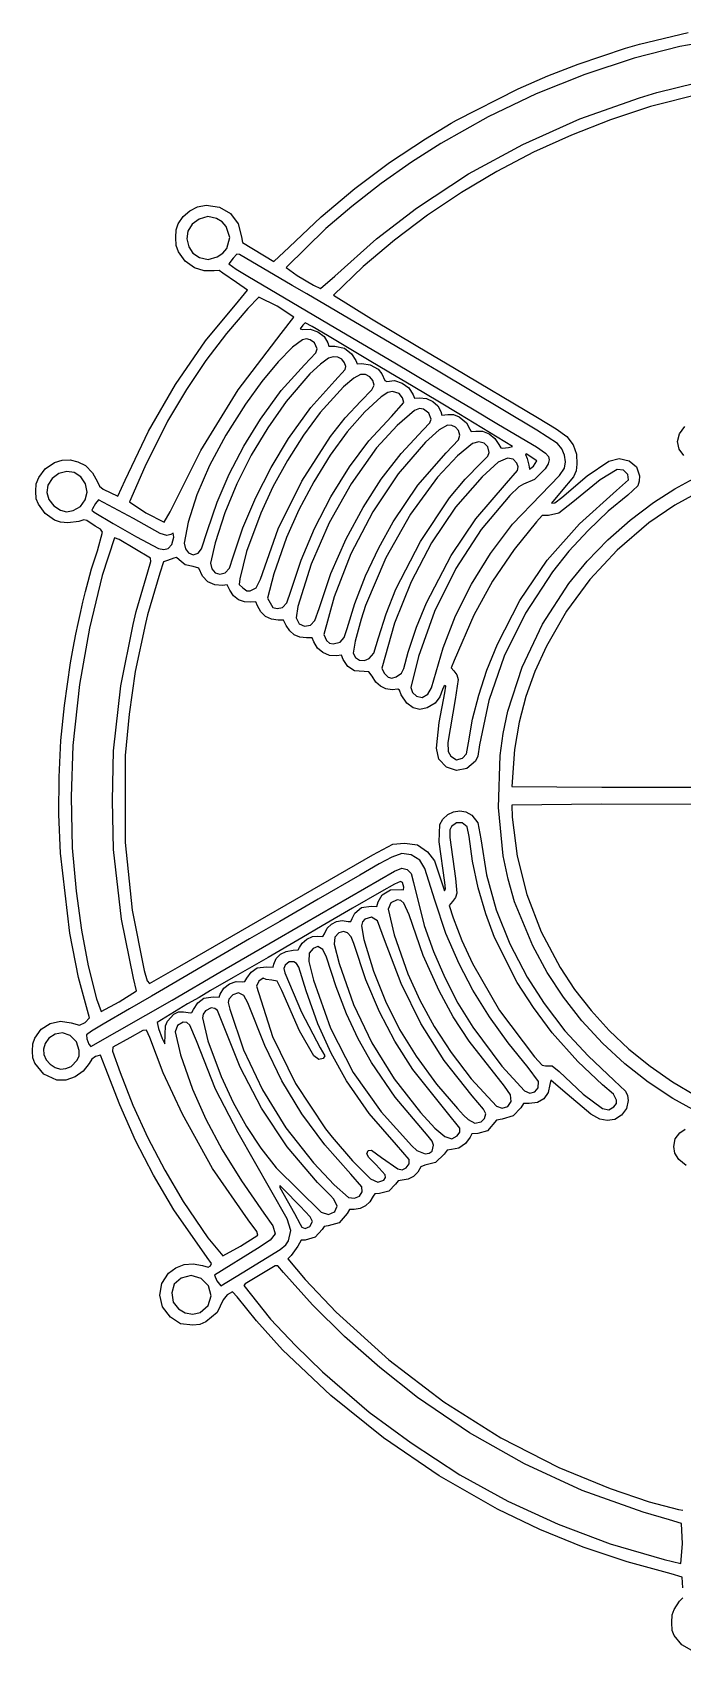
# Model space of a CAD drawing. Extents: x 27 to 178, y 70 to 220.
# Drawn here: x 27.2 to 84.3, y 70.6 to 212.9 of the extents above; entities that cross this region are included whole.
import ezdxf

# ---------------------------------------------------------------- set-up
doc = ezdxf.new("R2010")
doc.units = 0

msp = doc.modelspace()

# ---------------------------------------------------------------- linework, layer by layer
at = {"layer": 'Layer 1', "color": 7}
for points in [[(84.342194, 76.14783), (84.284194, 77.09805), (83.33813, 77.39637), (79.466594, 78.441305), (75.602087, 79.746554), (71.787612, 81.296128), (68.066173, 83.07404), (62.932371, 85.995548), (58.025429, 89.340853), (53.412453, 93.060156), (49.16055, 97.10366), (46.869291, 99.62682), (45.169375, 101.73964), (44.766206, 102.17601), (44.29053, 101.919016), (43.93366, 101.49907), (43.403646, 100.367606), (42.417221, 99.54743), (41.899654, 99.327956), (41.272588, 99.25642), (40.192548, 99.382223), (39.296126, 99.95417), (38.617558, 100.863373), (38.361565, 101.890346), (38.532902, 102.919624), (39.136321, 103.83574), (39.772499, 104.311529), (40.50852, 104.5855), (41.3076, 104.649554), (42.132955, 104.49559), (42.626056, 104.362588), (42.827728, 104.47299), (42.901708, 104.679945), (42.51891, 105.20928), (39.601486, 109.40897), (37.821056, 112.434392), (36.244164, 115.486214), (34.838709, 118.631131), (33.572593, 121.93584), (33.149283, 123.01146), (32.724277, 122.89547), (32.39475, 122.659429), (32.147549, 122.27917), (31.632723, 121.59663), (30.921852, 121.091881), (30.112979, 120.81533), (29.304152, 120.81738), (28.176398, 121.31584), (27.376968, 122.30036), (27.200324, 122.752899), (27.16197, 123.36638), (27.201396, 123.992626), (27.384502, 124.50785), (27.940404, 125.276764), (28.723403, 125.783661), (29.631548, 125.985798), (30.562886, 125.84043), (31.293243, 125.636705), (31.806466, 125.87353), (32.193202, 126.28894), (31.211272, 129.82311), (30.444476, 133.72014), (29.638674, 140.76535), (29.499364, 144.155015), (29.511501, 147.459614), (29.674696, 150.664648), (29.988557, 153.75562), (30.519295, 157.50595), (30.757231, 158.78183), (30.994724, 160.01905), (31.191563, 160.94697), (31.425226, 162.02954), (31.605202, 162.84387), (31.840963, 163.77179), (32.073298, 164.65864), (32.220262, 165.21925), (32.370674, 165.76054), (32.87933, 167.36506), (33.333445, 168.989403), (33.162127, 169.260941), (32.694581, 169.53139), (31.948057, 170.005), (31.696735, 170.065935), (31.248935, 169.9445), (30.277483, 169.81908), (29.634311, 169.861166), (29.100207, 170.05707), (28.27644, 170.631953), (27.688302, 171.44658), (27.510196, 171.933315), (27.471255, 172.58574), (27.510381, 173.253296), (27.721891, 173.79531), (28.278419, 174.569776), (29.122498, 175.12252), (29.786118, 175.329549), (30.474431, 175.351079), (31.161169, 175.18978), (31.820063, 174.84832), (32.446515, 174.219296), (32.893943, 173.41163), (33.076897, 173.038973), (33.385299, 172.78525), (34.671022, 172.14666), (35.322013, 173.55106), (37.376608, 177.884258), (39.744778, 181.991589), (42.390871, 185.816655), (45.279239, 189.30306), (46.066822, 190.28412), (45.123877, 190.95852), (43.896341, 191.77554), (43.588823, 191.989793), (43.157439, 191.97252), (42.263743, 191.975549), (41.411253, 192.24305), (40.595481, 192.816716), (40.007683, 193.65601), (39.803684, 194.195785), (39.765048, 194.89324), (39.802875, 195.58307), (39.992431, 196.09179), (40.425357, 196.744059), (40.999722, 197.250468), (41.682903, 197.589095), (42.442275, 197.738017), (43.605003, 197.575434), (44.577933, 197.001575), (45.260644, 196.105593), (45.55271, 194.97664), (45.62523, 194.45565), (48.393783, 192.80542), (49.740734, 194.04906), (52.55371, 196.718334), (55.507775, 199.212522), (58.576553, 201.510636), (61.733667, 203.591689), (63.981561, 204.945663), (64.460385, 205.209165), (69.883346, 207.980316), (72.473779, 209.119073), (75.141539, 210.151496), (79.317162, 211.547834), (80.554384, 211.892041), (84.824506, 212.943011)], [(86.12481, 212.054996), (84.097518, 211.70986), (80.090435, 210.6664), (75.740479, 209.247952), (71.459978, 207.530201), (67.241755, 205.509991), (63.078635, 203.184165), (60.504343, 201.537393), (57.832042, 199.642225), (55.256848, 197.643448), (52.973878, 195.68585), (49.487951, 192.26417), (50.443376, 191.56823), (51.89382, 190.70499), (52.485925, 190.41502), (53.76181, 191.50287), (53.761805, 191.50287)], [(53.761805, 191.50287), (57.428474, 194.786676), (60.952155, 197.497665), (65.513068, 200.48861), (70.291809, 203.096017), (75.301281, 205.326263), (80.554388, 207.185724), (82.062252, 207.655138), (85.541939, 208.508265)], [(85.946531, 207.54341), (81.52099, 206.415978), (77.993913, 205.247594), (74.564277, 203.906531), (71.235727, 202.39482), (68.011912, 200.714489), (64.896478, 198.867568), (61.893071, 196.856085), (59.005339, 194.682071), (56.236929, 192.347553), (53.644835, 189.827083), (56.969869, 187.740633), (61.068166, 185.324083), (64.27721, 183.424993), (71.584552, 179.061853), (73.208405, 178.083753), (74.150401, 177.394382), (74.699294, 176.670833), (74.999431, 175.840769), (75.04819, 174.963223), (74.965938, 174.379475), (74.751601, 173.864947), (73.647511, 172.565723), (72.793764, 171.538273), (73.108147, 171.563273), (73.711027, 172.041573), (75.955266, 173.937269), (77.845125, 175.221393), (78.760036, 175.478601), (79.626015, 175.277693), (80.282127, 174.730256), (80.538612, 173.949733), (80.527502, 173.468007), (80.384418, 173.074357), (79.521956, 172.249673), (77.793361, 170.827494), (76.023293, 169.140639), (74.343866, 167.323316), (72.887192, 165.509733), (70.524093, 161.877782), (68.650581, 158.083888), (67.295205, 154.195974), (66.486516, 150.281963), (66.324037, 149.306957), (66.11627, 148.853253), (65.36093, 148.213767), (64.44915, 148.036971), (63.568867, 148.312511), (62.908021, 149.030033), (62.69202, 150.000213), (62.923112, 152.247619), (63.43625, 154.867603), (63.50815, 155.435266), (63.453409, 155.514228), (63.34377, 155.423193), (63.233242, 155.152553), (62.981681, 154.516406), (62.564956, 153.940333), (61.863053, 153.534026), (61.234115, 153.399364), (60.652375, 153.536437), (60.092065, 153.945333), (59.59281, 154.684483), (59.432537, 155.104094), (59.283613, 155.183363), (58.79197, 155.137563), (58.253611, 155.209902), (57.77783, 155.436714), (57.372767, 155.812441), (57.04656, 156.331523), (56.737255, 156.707153), (55.491735, 156.793553), (54.906313, 157.193499), (54.499511, 157.785183), (54.329417, 158.180573), (53.908376, 158.127973), (53.283433, 158.160688), (52.70706, 158.395772), (52.230969, 158.801726), (51.90687, 159.347053), (51.76955, 159.706623), (51.257323, 159.702623), (50.669821, 159.763251), (50.185318, 159.960173), (49.788994, 160.302445), (49.466034, 160.799123), (49.239073, 161.248733), (48.780084, 161.246733), (48.18905, 161.33243), (47.672135, 161.584264), (47.253515, 161.98535), (46.957368, 162.518803), (46.820781, 162.876453), (46.378039, 162.830153), (45.79977, 162.851672), (45.289826, 163.039131), (44.859558, 163.38608), (44.520319, 163.886073), (44.285599, 164.351053), (43.881008, 164.303553), (43.195307, 164.346538), (42.598262, 164.630611), (42.118393, 165.134894), (41.78422, 165.838513), (41.310625, 165.973833), (40.611181, 166.116843), (40.065288, 166.548543), (39.840907, 166.769853), (39.610099, 166.707243), (39.036446, 166.494443), (38.694772, 166.395943), (38.356616, 165.392283), (37.293357, 161.720853), (37.096992, 160.947593), (36.207821, 156.733303), (35.663533, 152.984179), (35.318994, 149.348643), (35.31873, 141.693333), (35.943992, 135.746384), (36.984546, 130.442343), (37.264019, 129.531108), (37.47221, 129.302703), (40.134808, 130.816573), (57.085857, 140.606333), (58.84617, 141.546219), (59.869606, 141.654093), (61.017154, 141.509239), (61.901378, 140.893093), (62.508593, 140.102221), (62.929759, 138.845163), (63.38568, 137.440383), (63.49314, 137.619668), (63.42414, 138.173683), (62.921357, 141.750763), (62.998313, 143.279452), (63.254639, 143.76542), (63.683017, 144.150293), (64.203259, 144.410538), (64.734069, 144.492101), (65.268298, 144.395085), (65.7988, 144.119593), (66.334499, 143.441568), (66.598652, 142.037903), (67.106649, 138.858254), (67.9537, 135.775621), (69.142133, 132.783051), (70.674279, 129.873593), (72.168695, 127.530593), (73.967272, 125.150333), (76.021535, 122.945162), (78.331806, 120.782913), (79.326021, 119.823777), (79.503161, 119.446392), (79.547468, 119.020453), (79.399385, 118.307328), (78.967649, 117.731153), (78.380582, 117.357926), (77.708643, 117.247153), (77.050606, 117.375613), (76.254414, 117.810099), (73.813641, 119.891773), (72.750404, 120.815213), (72.665424, 120.409243), (72.526379, 119.709181), (72.145345, 119.170558), (71.566802, 118.833948), (70.835227, 118.739923), (70.343468, 118.765223), (70.115853, 118.366683), (69.432615, 117.652573), (68.46627, 117.378983), (67.968729, 117.275093), (67.166759, 116.353033), (66.323587, 116.111293), (65.801102, 116.081793), (65.664128, 115.778043), (65.240864, 115.222382), (64.657787, 114.814943), (64.011429, 114.706473), (63.640338, 114.653177), (63.359621, 114.292103), (62.621536, 113.568388), (61.674629, 113.314593), (61.323364, 113.179273), (61.061218, 112.713645), (60.66995, 112.339548), (60.196101, 112.090506), (59.686211, 112.000043), (59.327886, 111.952422), (59.096917, 111.646073), (58.508925, 111.045698), (57.698713, 110.840153), (57.273682, 110.807387), (57.123218, 110.605023), (56.839272, 110.111883), (56.456227, 109.744974), (55.99095, 109.516143), (55.460312, 109.437233), (55.033718, 109.437233), (54.846865, 109.068493), (54.146864, 108.268014), (53.184933, 107.979073), (52.830216, 107.937163), (52.644556, 107.679493), (52.015293, 106.999398), (51.138429, 106.741853), (50.79217, 106.741853), (50.505658, 106.196623), (49.921494, 105.396603), (49.623842, 105.085063), (51.146851, 103.270399), (53.87094, 100.413363), (58.49845, 96.221016), (63.354192, 92.510813), (68.360664, 89.336852), (73.440363, 86.753233), (77.963955, 84.901053), (81.405001, 83.736439), (83.97608, 83.039683), (84.34338, 82.985083)], [(43.421823, 193.19634), (43.906208, 193.526595), (44.248936, 193.942626), (44.511556, 194.914022), (44.213954, 195.87454), (43.856405, 196.276973), (43.360403, 196.58819), (42.604336, 196.743736), (41.816689, 196.51859), (41.20705, 196.06345), (40.83932, 195.466989), (40.734889, 194.787028), (40.915144, 194.08139), (41.283607, 193.534331), (41.866222, 193.14772), (42.621761, 192.965576), (43.421819, 193.19642), (43.421823, 193.19634)], [(61.923648, 154.75672), (62.26952, 155.31733), (63.286863, 158.82052), (64.362764, 161.620732), (65.761789, 164.413277), (67.4433, 167.125532), (69.366655, 169.68487), (71.856557, 172.2753), (73.517516, 173.968424), (73.940172, 174.62249), (74.03, 175.184562), (73.950996, 175.760891), (73.71533, 176.30804), (73.335168, 176.78257), (71.507203, 177.97488), (62.846651, 183.14112), (61.338786, 184.028), (59.212311, 185.28513), (51.286359, 189.94366), (50.010474, 190.69222), (45.370892, 193.39551), (45.153262, 193.427442), (44.813624, 193.09477), (44.446323, 192.601), (45.080918, 192.12826), (46.105493, 191.5093), (53.838129, 186.9314), (56.196583, 185.54158), (59.018995, 183.87465), (62.22804, 181.97788), (65.862379, 179.82911), (68.143507, 178.45971), (71.502226, 176.49586), (72.294821, 175.94095), (72.535124, 175.656345), (72.589773, 175.34933), (72.520017, 175.005235), (72.238723, 174.56871), (71.310843, 173.63093), (70.339646, 173.20621), (69.938393, 172.990119), (69.137854, 172.21599), (66.619478, 169.236008), (64.391575, 165.79075), (62.530995, 162.015927), (61.114585, 158.04725), (60.450043, 155.32682), (60.5969, 154.894739), (60.928165, 154.55619), (61.440515, 154.458395), (61.923648, 154.75672), (61.923648, 154.75672)], [(39.271025, 170.76744), (41.974603, 176.18029), (45.271463, 181.513058), (49.035502, 186.46469), (50.162521, 187.89523), (48.679178, 188.85213), (47.076688, 189.6573), (46.116331, 188.66174), (44.219819, 186.451161), (42.425216, 184.086978), (40.707895, 181.534713), (39.043228, 178.75989), (37.038251, 174.738178), (35.705096, 171.65011), (37.134671, 170.680984), (38.744733, 169.8614), (39.271025, 170.76744), (39.271025, 170.76744)], [(69.029291, 176.44223), (69.370287, 176.52863), (64.66382, 179.4067), (62.96264, 180.41248), (60.642849, 181.78839), (58.516374, 183.04736), (56.776531, 184.08429), (53.103529, 186.29751), (51.764473, 187.08611), (51.160018, 187.41162), (50.933215, 187.19432), (50.705758, 186.866531), (50.957725, 186.82153), (51.598019, 186.84521), (52.270755, 186.6036), (52.829867, 186.189378), (53.146171, 185.62745), (53.240731, 185.35239), (53.771411, 185.34439), (54.611396, 185.17248), (55.224771, 184.687069), (55.61563, 184.09737), (55.719539, 183.79699), (56.14385, 183.82329), (56.856393, 183.717766), (57.569506, 183.32326), (57.903706, 182.924513), (58.163819, 182.33912), (58.343045, 182.24902), (58.992427, 182.319768), (59.675295, 182.10667), (60.26688, 181.673043), (60.642411, 181.0822), (60.747271, 180.78126), (61.212823, 180.80606), (61.819285, 180.73312), (62.377398, 180.479204), (62.818101, 180.088868), (63.072329, 179.60667), (63.159419, 179.28268), (63.681812, 179.32648), (64.196189, 179.325623), (64.675987, 179.13212), (65.34472, 178.617), (65.630403, 178.05718), (65.744846, 177.842956), (66.161229, 177.87057), (66.737339, 177.867386), (67.31882, 177.642596), (67.826015, 177.241964), (68.179265, 176.71125), (68.344793, 176.404045), (68.511205, 176.37992), (69.029294, 176.44232), (69.029291, 176.44223)], [(41.737946, 167.15243), (42.042501, 167.527104), (42.550662, 169.14359), (43.404763, 171.628318), (44.477714, 174.105556), (45.757077, 176.549286), (47.230414, 178.93349), (49.049863, 181.463208), (51.079879, 183.69771), (52.078428, 184.758246), (52.217928, 185.12825), (51.983082, 185.637072), (51.581544, 185.91797), (51.258339, 185.988045), (50.905883, 185.89117), (50.020916, 185.254222), (48.773119, 183.967786), (47.337635, 182.229305), (45.889606, 180.23622), (44.179254, 177.526619), (42.747989, 174.85537), (41.626877, 172.286256), (40.846984, 169.88306), (40.520522, 168.036551), (40.62006, 167.528552), (40.897054, 167.17426), (41.300624, 166.988133), (41.737943, 167.15236), (41.737946, 167.15243)], [(44.110137, 165.42852), (44.493334, 165.825801), (44.82811, 166.81757), (45.676793, 169.378462), (46.79916, 172.032197), (48.148624, 174.678879), (49.678599, 177.21861), (51.648146, 179.952981), (53.755074, 182.28791), (54.656226, 183.289995), (54.713786, 183.573611), (54.600966, 183.88531), (54.360335, 184.190866), (54.016097, 184.36738), (53.614035, 184.401904), (53.199934, 184.28149), (52.482491, 183.776826), (51.558887, 182.910276), (49.482389, 180.48859), (47.863456, 178.180941), (46.413776, 175.755576), (45.152361, 173.247099), (44.098226, 170.69011), (43.249244, 168.066052), (42.819122, 166.27682), (42.933324, 165.758298), (43.231246, 165.414711), (43.645859, 165.290104), (44.110137, 165.42852), (44.110137, 165.42852)], [(46.85178, 164.08991), (47.233602, 164.85004), (48.773182, 169.293563), (50.841718, 173.47331), (53.36615, 177.405353), (54.676049, 179.048335), (56.053905, 180.52489), (57.015419, 181.518951), (57.201826, 181.92466), (57.096091, 182.327304), (56.821909, 182.652776), (56.443812, 182.849423), (56.026333, 182.86559), (55.418861, 182.520683), (54.528673, 181.757968), (52.45881, 179.50532), (51.011279, 177.534441), (49.600073, 175.304996), (48.314079, 172.967494), (47.242186, 170.67244), (45.989818, 167.290106), (45.393158, 164.88857), (45.352588, 164.38389), (45.681055, 164.08714), (46.006147, 163.845925), (46.317448, 163.83169), (46.851785, 164.08991), (46.85178, 164.08991)], [(49.15243, 162.35934), (49.535389, 162.768608), (49.8893, 163.80807), (50.783246, 166.526719), (51.971538, 169.316916), (53.411383, 172.088111), (55.059988, 174.74975), (56.759663, 177.03517), (58.729022, 179.16579), (59.830922, 180.387), (59.698331, 180.815921), (59.40457, 181.19352), (58.820011, 181.36115), (58.410294, 181.286564), (57.843015, 180.90486), (56.393343, 179.57079), (54.839202, 177.82554), (53.354385, 175.775102), (51.902204, 173.422235), (50.585267, 170.945881), (49.506177, 168.52498), (48.39315, 165.336389), (47.845625, 163.17802), (48.29975, 162.36202), (48.697743, 162.268536), (49.15243, 162.35902), (49.15243, 162.35934)], [(51.626685, 160.82723), (52.003456, 161.217124), (52.370883, 162.27394), (53.409945, 165.357819), (54.765816, 168.40917), (56.237038, 171.150101), (57.841476, 173.644026), (59.597664, 175.917236), (61.524137, 177.99602), (62.096777, 178.605905), (62.22804, 178.93184), (62.031706, 179.460316), (61.546955, 179.80349), (61.201939, 179.861492), (60.77626, 179.69181), (59.236968, 178.383752), (57.417791, 176.41244), (55.190618, 173.253757), (53.264994, 169.809497), (51.689261, 166.177359), (50.511758, 162.45504), (50.347202, 161.466672), (50.627097, 160.93726), (51.087021, 160.71723), (51.626685, 160.82723), (51.626685, 160.82723)], [(54.222627, 159.322), (54.567011, 159.720922), (54.838718, 160.52417), (55.508372, 162.707817), (56.466388, 165.140005), (57.621137, 167.608208), (58.88099, 169.8999), (61.049056, 173.132032), (63.533351, 175.96704), (64.623536, 177.125304), (64.755984, 177.53455), (64.619122, 177.923992), (64.37042, 178.21424), (64.043249, 178.37893), (63.670981, 178.3917), (62.927489, 178.003972), (61.731871, 176.91393), (59.325861, 174.119074), (57.095002, 170.766577), (55.174599, 167.085682), (53.699955, 163.30563), (52.794223, 159.99467), (53.031832, 159.45693), (53.288646, 159.216829), (53.621984, 159.16866), (54.222627, 159.322), (54.222627, 159.322)], [(84.455851, 175.73031), (84.023587, 176.304041), (83.89197, 176.962003), (84.059426, 177.645265), (84.524381, 178.2949)], [(56.785434, 157.87076), (57.172328, 158.348284), (57.59178, 159.70993), (58.264581, 161.820791), (59.120234, 163.966601), (61.275489, 168.18512), (63.848331, 172.009589), (65.225967, 173.662836), (66.629544, 175.08411), (67.215522, 175.66569), (67.33158, 175.99653), (67.206316, 176.503834), (66.875673, 176.832151), (66.407379, 176.944155), (65.86916, 176.80252), (64.541939, 175.709721), (62.778754, 173.82199), (60.398954, 170.578897), (58.238654, 166.72091), (56.461578, 162.53234), (56.082967, 161.33378), (55.538173, 159.399067), (55.380956, 158.34925), (55.577318, 157.975289), (55.939577, 157.749517), (56.373645, 157.703989), (56.785434, 157.87076), (56.785434, 157.87076)], [(59.160411, 156.25821), (59.605274, 156.598821), (59.830922, 156.99815), (60.214524, 158.44209), (60.937311, 160.631741), (61.808916, 162.789087), (63.975559, 166.95475), (66.146639, 170.156826), (68.852721, 173.29114), (69.813451, 174.424249), (69.878373, 174.73178), (69.763861, 175.05548), (69.445939, 175.405007), (68.942167, 175.51191), (68.116837, 175.140454), (66.711152, 173.86248), (64.373662, 171.177937), (62.2663, 168.060899), (60.457245, 164.625438), (59.01468, 160.98563), (57.898292, 157.03409), (58.081244, 156.605394), (58.441369, 156.25166), (58.776817, 156.159509), (59.160411, 156.25866), (59.160411, 156.25821)], [(71.506994, 175.25363), (70.586535, 175.87098), (70.511497, 175.808851), (70.656615, 175.48435), (70.811268, 174.88171), (70.869258, 174.52378), (71.21548, 174.801817), (71.506991, 175.25363), (71.506994, 175.25363)], [(30.742769, 170.8866), (31.388727, 171.247469), (31.815752, 171.82532), (31.978725, 172.522631), (31.832522, 173.24188), (31.411876, 173.857136), (30.846187, 174.224495), (30.184462, 174.325266), (29.475707, 174.14076), (28.901994, 173.712433), (28.516063, 173.13199), (28.432063, 172.490667), (28.61986, 171.853275), (29.037057, 171.303041), (29.641257, 170.92319), (30.177613, 170.77988), (30.742769, 170.88659), (30.742769, 170.8866)], [(64.987522, 149.11221), (65.340813, 149.504241), (65.523138, 150.47483), (65.868855, 152.53792), (66.405455, 154.671454), (67.131479, 156.870423), (68.04547, 159.12982), (70.024936, 162.987099), (72.425826, 166.519241), (75.257648, 169.738515), (78.529913, 172.65719), (79.567833, 173.59999), (79.524574, 174.063599), (79.139897, 174.44836), (78.57803, 174.48826), (77.081984, 173.589412), (74.681498, 171.62036), (73.451977, 170.653719), (72.539737, 170.4581), (71.997244, 170.4581), (71.499842, 169.89749), (69.521669, 167.48104), (67.60959, 164.696789), (65.976366, 161.68156), (64.244637, 157.7163), (63.994543, 157.07607), (64.229036, 156.80899), (64.490336, 156.448912), (64.589636, 156.029674), (64.332692, 154.26674), (63.690434, 150.499819), (63.717341, 149.717722), (63.946705, 149.2885), (64.446911, 148.98146), (64.987522, 149.11218), (64.987522, 149.11221)], [(85.821941, 117.91197), (83.465596, 119.204912), (81.30134, 120.630375), (79.267076, 122.233146), (77.300708, 124.05801), (75.467535, 126.034144), (73.852389, 128.090483), (72.425535, 130.268415), (71.157239, 132.60933), (69.568119, 136.496811), (68.996834, 138.490301), (68.572169, 140.53005), (68.15601, 144.787607), (68.306262, 149.34804), (68.559423, 151.289922), (68.9656, 153.242336), (70.216711, 157.127854), (72.019017, 160.90279), (74.331938, 164.46534), (75.938361, 166.429256), (77.752867, 168.310216), (79.718128, 170.053253), (81.776815, 171.6034), (83.648822, 172.797177), (85.600594, 173.857474)], [(86.392599, 172.87594), (83.658969, 171.357613), (81.368611, 169.80936), (78.589031, 167.417474), (76.18538, 164.839406), (74.122273, 162.032501), (72.364324, 158.9541), (71.350512, 156.729836), (70.557629, 154.5271), (69.962524, 152.271527), (69.542045, 149.88875), (69.317093, 146.62225), (77.227833, 146.56425), (85.104404, 146.56425)], [(39.100869, 167.55499), (39.422032, 167.907457), (39.605927, 168.54431), (39.546957, 168.91161), (39.339435, 168.79562), (38.980313, 168.688815), (38.389616, 168.88282), (36.053064, 170.18542), (32.985617, 171.85004), (32.700161, 171.5214), (32.435144, 171.0542), (32.40072, 170.925194), (32.588311, 170.73979), (34.254099, 169.75302), (36.310809, 168.57333), (38.243589, 167.559744), (38.735571, 167.457222), (39.100868, 167.55502), (39.100869, 167.55499)], [(34.793228, 127.68764), (36.309047, 128.64903), (36.060083, 129.75995), (34.987043, 134.950422), (34.300769, 141.07412), (34.207479, 145.406779), (34.300328, 149.77333), (34.951653, 155.474765), (36.018127, 160.87638), (36.300666, 162.02956), (37.30913, 165.48934), (37.591323, 166.422361), (37.558743, 166.70316), (34.798251, 168.34729), (34.39541, 168.48932), (33.309118, 165.17489), (32.176067, 160.56036), (31.294546, 155.59465), (30.710871, 150.23729), (30.576343, 145.715244), (30.665761, 141.22877), (31.013649, 137.425955), (31.480894, 133.988304), (32.077256, 130.855518), (32.812498, 127.9673), (33.224941, 126.84606), (34.793227, 127.68764), (34.793228, 127.68764)], [(85.077791, 145.05643), (77.218342, 145.07613), (69.32566, 144.99883), (69.3527, 143.93523), (69.782955, 140.510034), (70.636096, 137.135476), (71.898448, 133.854573), (73.556341, 130.71034), (74.837422, 128.774995), (76.283119, 126.927405), (77.880131, 125.179228), (79.615158, 123.542125), (81.4749, 122.027756), (83.446058, 120.64778), (85.515331, 119.413858)], [(78.290885, 118.45831), (78.513465, 118.739561), (78.519955, 119.05715), (78.253399, 119.575794), (77.300456, 120.38768), (75.129084, 122.449365), (72.867178, 124.95157), (71.219036, 127.184173), (69.786382, 129.39783), (67.805306, 133.35196), (67.034888, 135.433483), (66.374225, 137.725339), (65.867858, 140.05128), (65.560331, 142.23506), (65.393636, 143.091723), (64.953794, 143.44428), (64.444824, 143.44328), (64.010456, 143.1136), (63.867105, 142.812635), (63.881887, 142.13742), (64.365228, 138.52987), (64.496073, 137.233415), (64.371027, 136.866186), (64.094805, 136.50513), (63.796808, 136.16933), (64.161733, 135.08419), (64.919893, 133.079778), (65.854482, 131.049175), (68.24278, 126.92971), (71.306993, 122.84935), (71.985088, 122.107396), (72.284128, 122.06499), (72.859943, 122.067999), (73.475693, 121.57837), (75.594258, 119.584103), (77.279663, 118.30586), (77.857921, 118.200375), (78.290885, 118.45861), (78.290885, 118.45831)], [(71.35279, 119.77081), (71.64757, 120.142553), (71.652461, 120.69689), (70.750097, 121.91478), (68.985615, 124.080212), (67.349956, 126.37251), (65.895816, 128.712666), (64.675895, 131.02167), (63.505169, 133.701956), (62.53741, 136.64289), (61.681001, 139.416129), (61.224838, 140.14921), (60.46997, 140.630218), (59.642089, 140.73084), (58.760948, 140.412263), (57.665784, 139.82238), (55.964604, 138.82966), (52.291602, 136.71625), (48.927905, 134.77003), (46.260145, 133.2239), (42.935112, 131.29087), (40.383342, 129.80824), (38.682162, 128.81888), (37.638256, 128.20074), (35.705096, 127.07885), (33.385306, 125.72583), (32.373898, 125.12372), (31.907071, 124.779619), (31.940723, 124.42894), (32.141175, 123.96448), (32.298352, 123.75299), (39.455425, 127.85134), (43.631049, 130.28545), (47.961325, 132.79824), (51.093043, 134.61683), (59.011317, 139.16825), (59.646352, 139.43236), (60.116257, 139.3221), (60.469597, 138.975034), (60.682011, 138.17436), (61.616521, 134.41033), (62.420793, 132.115374), (63.417975, 129.820628), (64.581566, 127.581693), (65.885068, 125.45417), (68.427168, 122.037081), (70.44661, 119.86734), (70.909316, 119.66582), (71.35279, 119.77084), (71.35279, 119.77081)], [(38.844237, 124.81625), (38.869284, 125.569735), (39.031143, 125.99547), (39.611091, 126.60224), (40.008888, 126.815399), (40.460668, 126.82623), (41.059262, 126.73343), (41.195887, 126.754756), (41.33845, 127.01264), (41.714335, 127.615552), (42.226473, 128.01922), (43.062946, 128.13669), (43.583605, 128.09299), (43.673505, 128.3654), (43.988721, 128.899517), (44.485468, 129.28816), (45.075587, 129.483926), (45.670923, 129.43941), (45.834837, 129.471162), (46.020966, 129.77023), (46.402006, 130.296076), (46.93785, 130.68426), (47.756119, 130.77816), (48.340516, 130.75106), (48.392776, 131.0039), (48.599741, 131.498402), (48.973645, 131.882699), (49.479607, 132.131686), (50.082751, 132.22026), (50.524154, 132.251516), (50.642919, 132.46131), (50.876564, 132.856653), (51.296871, 133.203619), (51.791355, 133.43152), (52.247534, 133.46967), (52.68734, 133.421979), (52.842795, 133.68244), (53.093513, 134.168809), (53.449395, 134.532661), (53.889391, 134.758403), (54.392453, 134.83044), (54.941223, 134.74304), (55.173173, 134.747227), (55.268663, 135.00784), (55.505991, 135.50171), (56.100685, 135.988886), (56.941556, 136.11226), (57.44206, 136.08656), (57.5816, 136.49519), (57.906108, 137.10199), (58.663487, 137.549897), (59.579608, 137.56027), (59.79784, 137.540949), (59.830918, 137.7633), (59.72083, 138.17893), (59.543951, 138.268771), (59.005561, 138.03243), (57.859096, 137.40151), (55.307326, 135.91361), (52.639566, 134.37347), (50.86106, 133.32781), (47.883995, 131.59873), (44.829604, 129.83605), (42.819118, 128.67999), (41.813875, 128.08206), (40.808633, 127.50296), (38.124456, 125.86459), (38.243126, 125.35664), (38.57141, 124.46828), (38.7966, 123.98499), (38.84423, 124.81625), (38.844237, 124.81625)], [(68.978071, 118.49601), (69.264122, 118.91822), (69.20704, 119.507695), (68.667781, 120.2733), (65.560672, 124.23478), (64.173881, 126.367883), (62.926553, 128.66321), (61.520935, 131.770654), (60.294774, 135.34804), (59.838272, 136.371244), (59.571175, 136.596974), (59.250975, 136.66649), (58.688168, 136.409484), (58.439048, 135.82886), (58.967259, 133.590128), (60.183671, 130.16329), (61.236809, 127.823677), (62.501312, 125.529655), (63.999471, 123.244273), (65.753577, 120.93058), (67.958325, 118.52746), (68.484285, 118.342983), (68.978071, 118.49596), (68.978071, 118.49601)], [(64.5169, 115.89665), (64.76236, 116.220286), (64.742612, 116.571019), (63.666939, 117.92896), (60.621114, 121.75322), (59.025696, 124.244502), (57.671501, 126.826135), (56.492252, 129.639248), (55.421673, 132.82497), (55.18133, 133.399613), (54.879863, 133.751325), (54.522723, 133.876162), (54.115358, 133.77018), (53.766312, 133.38083), (53.710075, 132.753589), (54.150502, 131.0563), (55.391306, 127.465545), (56.996693, 124.082239), (58.964475, 120.910393), (61.292466, 117.95402), (62.558827, 116.583193), (63.429792, 115.83986), (64.038203, 115.639265), (64.5169, 115.89665), (64.5169, 115.89665)], [(66.624428, 117.13581), (66.909931, 117.421286), (67.022274, 117.82968), (66.81527, 118.265724), (65.838986, 119.43133), (63.383097, 122.541767), (61.317878, 125.79479), (59.58433, 129.295291), (58.123453, 133.14816), (57.519848, 134.8019), (56.995563, 135.13482), (56.398558, 134.97376), (56.183802, 134.715737), (56.098286, 134.375904), (56.300488, 133.18683), (57.163623, 130.379727), (58.208829, 127.751203), (59.450368, 125.269389), (60.902498, 122.90242), (62.703704, 120.450573), (64.545667, 118.31614), (65.075567, 117.71883), (65.491631, 117.33689), (66.075614, 117.034161), (66.624424, 117.13581), (66.624428, 117.13581)], [(62.327469, 114.57057), (62.433833, 115.07379), (62.323388, 115.432655), (61.9639, 115.88572), (59.070403, 119.293186), (56.977394, 122.35254), (55.821311, 124.425242), (54.791009, 126.629859), (53.867247, 129.011549), (53.030784, 131.61547), (52.694701, 132.305353), (52.266337, 132.56793), (51.838379, 132.375724), (51.503918, 131.96724), (51.463743, 131.252536), (51.878453, 129.59644), (53.390234, 125.371898), (55.368529, 121.47188), (57.822347, 118.023214), (60.518391, 115.02769), (60.964155, 114.61514), (61.693466, 114.312006), (62.050943, 114.370133), (62.327469, 114.57054), (62.327469, 114.57057)], [(58.052416, 111.9994), (58.209575, 112.23188), (58.174267, 112.489193), (57.395142, 113.34716), (56.742544, 113.994727), (56.583215, 114.31615), (56.702376, 114.63052), (56.991468, 114.64927), (57.8591, 114.00177), (59.28358, 112.997237), (59.685406, 112.929248), (60.019585, 113.09213), (60.294705, 113.442304), (60.292192, 113.82364), (59.178984, 115.11886), (56.772395, 117.88446), (54.779137, 120.73718), (53.448075, 123.181779), (52.248772, 125.7635), (51.225095, 128.66323), (50.584822, 130.743306), (50.384603, 131.0747), (50.148755, 131.20678), (49.727627, 131.207911), (49.392003, 130.90593), (49.264458, 130.617274), (49.356743, 130.22919), (50.82532, 126.781679), (52.461619, 123.65336), (52.871551, 122.95008), (52.720015, 122.71192), (52.351191, 122.631898), (51.909119, 122.93433), (50.655162, 125.142519), (49.082438, 128.7019), (48.694731, 129.498464), (48.223036, 129.58267), (47.727744, 129.65907), (47.461193, 129.78451), (47.066912, 129.49642), (46.862032, 129.0586), (48.281802, 124.65195), (50.285407, 120.50534), (52.944028, 116.51334), (53.52618, 115.77874), (55.315377, 113.712834), (56.892522, 112.12587), (57.534037, 111.842826), (58.052418, 111.99944), (58.052416, 111.9994)], [(55.933018, 110.61418), (56.150784, 110.989484), (56.117587, 111.42535), (55.163876, 112.54069), (52.866407, 115.111559), (50.85403, 117.832888), (49.106552, 120.734872), (47.603783, 123.84771), (46.111186, 127.59763), (45.756293, 128.23733), (45.281873, 128.46963), (44.780527, 128.314411), (44.445109, 127.93378), (44.390712, 127.621664), (44.515579, 127.05472), (45.733069, 123.45809), (47.395233, 119.946401), (49.455353, 116.605662), (51.86671, 113.52188), (53.698495, 111.603263), (54.972388, 110.4898), (55.487537, 110.415816), (55.933018, 110.61418), (55.933018, 110.61418)], [(53.728088, 109.20971), (53.956642, 109.713988), (53.679938, 110.32577), (53.340485, 110.68485), (52.229802, 111.80213), (49.579216, 114.95241), (47.311898, 118.328435), (45.426989, 121.93165), (43.923628, 125.7635), (43.4438, 126.929906), (43.211562, 127.114317), (42.893803, 127.15537), (42.386098, 126.89246), (42.171794, 126.613961), (42.123189, 126.28231), (42.594356, 124.251739), (43.766991, 121.12391), (44.823546, 118.851421), (45.989134, 116.740401), (47.251855, 114.81065), (48.599812, 113.08197), (52.558055, 109.2022), (53.205466, 108.979933), (53.728092, 109.2102), (53.728088, 109.20971)], [(45.620408, 103.85187), (48.949004, 105.907689), (49.448156, 106.323927), (49.672104, 106.68283), (49.888559, 107.573358), (49.577124, 108.59704), (45.262736, 116.17503), (43.259935, 120.002472), (41.606616, 124.25563), (41.017455, 125.642882), (40.751512, 125.870621), (40.430722, 125.89057), (39.926208, 125.602466), (39.726561, 125.04701), (40.177963, 123.03849), (41.249557, 120.00268), (42.426281, 117.367837), (43.856799, 114.687512), (45.552867, 111.941304), (47.526239, 109.10881), (48.314226, 107.981592), (48.517852, 107.290033), (48.080615, 106.731879), (46.946016, 106.00488), (43.176618, 103.64723), (43.367936, 103.153885), (43.718566, 102.72024), (45.620409, 103.85187), (45.620408, 103.85187)], [(30.573909, 122.01553), (31.110968, 122.55906), (31.273756, 122.932754), (31.283864, 123.39941), (31.053619, 124.178058), (30.471639, 124.73184), (29.810176, 124.967226), (29.164035, 124.84046), (28.607876, 124.500012), (28.273263, 124.02365), (28.142903, 123.541212), (28.180523, 123.05558), (28.378148, 122.598711), (28.727802, 122.20256), (29.17786, 121.909189), (29.634288, 121.780358), (30.099001, 121.815869), (30.573909, 122.01553), (30.573909, 122.01553)], [(45.458099, 106.20584), (46.983418, 107.16386), (46.88914, 107.482831), (46.128187, 108.53048), (42.985891, 113.042636), (40.356562, 117.79888), (38.670729, 121.440394), (37.484649, 124.56494), (37.209783, 125.21345), (36.874218, 125.157292), (35.730426, 124.53859), (34.239271, 123.69046), (34.221154, 123.348038), (34.876298, 121.47188), (36.005572, 118.598202), (37.320964, 115.717279), (38.796853, 112.881578), (40.40762, 110.14357), (42.579491, 106.929921), (43.899701, 105.34933), (45.458099, 106.20584), (45.458099, 106.20584)], [(84.652516, 113.311028), (84.011343, 113.827689), (83.657116, 114.369103), (83.551203, 114.976333), (83.683463, 115.644114), (84.077681, 116.169613), (84.558254, 116.484679)], [(51.551068, 107.94664), (51.78898, 108.38373), (51.593436, 108.776658), (50.719655, 109.71074), (49.245031, 111.22614), (48.91986, 111.5334), (48.932532, 111.370234), (50.223121, 109.08042), (50.706411, 108.14052), (50.849997, 107.877628), (51.137758, 107.74645), (51.551068, 107.94664), (51.551068, 107.94664)], [(84.325499, 80.03462), (84.247219, 81.82567), (83.182531, 82.14985), (80.863698, 82.8156), (75.518501, 84.732636), (70.420031, 87.056504), (65.584841, 89.778792), (61.029485, 92.89109), (57.699568, 95.524605), (54.613187, 98.249849), (51.7895, 101.048914), (49.247669, 103.90389), (48.737247, 104.472825), (48.514402, 104.47026), (45.87853, 102.90478), (45.757528, 102.74681), (48.110284, 99.78184), (50.2965, 97.459076), (52.678238, 95.15189), (56.776535, 91.62195), (60.481651, 88.897775), (64.752613, 86.11018), (68.978659, 83.780758), (73.391957, 81.755045), (77.977312, 80.039359), (82.71953, 78.64002), (84.188731, 78.30882), (84.325503, 80.03462), (84.325499, 80.03462)], [(41.929869, 100.37976), (42.62943, 100.996175), (42.896448, 101.83039), (42.64004, 102.722011), (41.99221, 103.35174), (41.135046, 103.611906), (40.250641, 103.39484), (39.639193, 102.85536), (39.429999, 102.10345), (39.556626, 101.28299), (40.008194, 100.69971), (40.607054, 100.33465), (41.274011, 100.217952), (41.929869, 100.37976), (41.929869, 100.37976)], [(85.157104, 70.637643), (84.277137, 71.139271), (83.605512, 71.95676), (83.413029, 72.420579), (83.376814, 73.10423), (83.412927, 73.786255), (83.589281, 74.26413), (84.072571, 74.98793), (84.343394, 75.28645)]]:
    msp.add_lwpolyline(points, dxfattribs=at)

doc.saveas('drawing.dxf')
